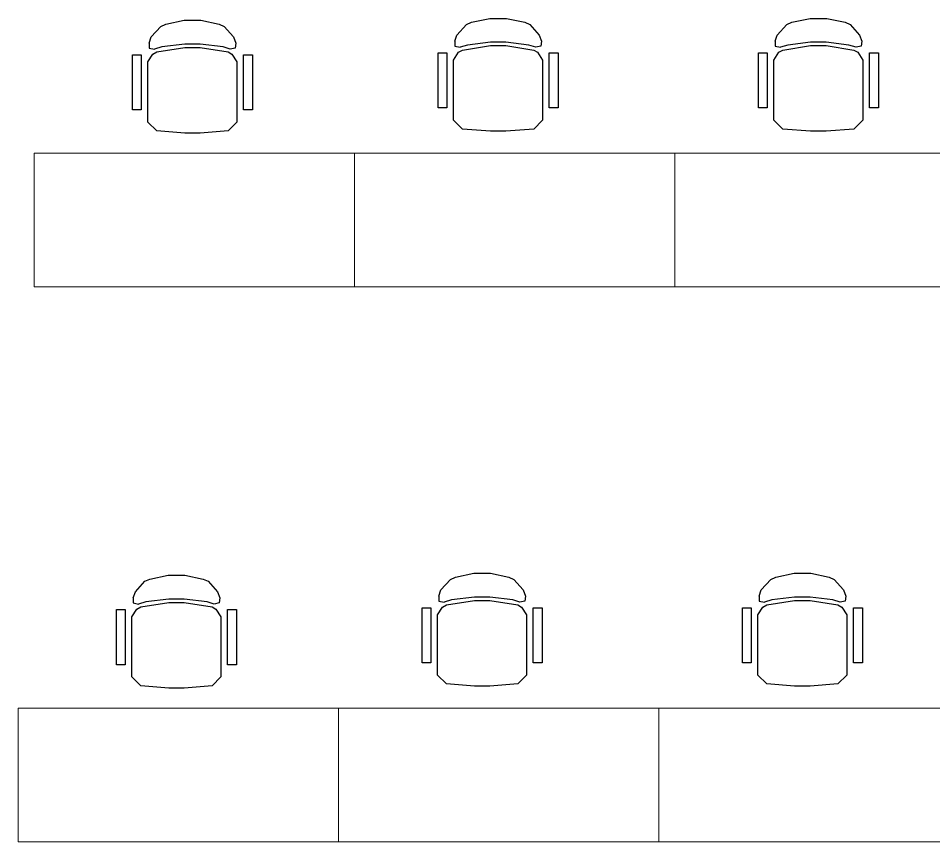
# Model space of a CAD drawing. Header units: inches. Extents: x -27 to 7514, y -484 to 2591.
# Drawn here: x 4492.3 to 4698.1, y 491.8 to 676.8 of the extents above; entities that cross this region are included whole.
import ezdxf

# ---------------------------------------------------------------- set-up
doc = ezdxf.new("R2010")
doc.units = ezdxf.units.IN
doc.header["$MEASUREMENT"] = 0
doc.layers.add('F-Ch', color=4, linetype='Continuous', lineweight=30)
doc.layers.add('F-FreeStand', color=211, linetype='Continuous', lineweight=20)

# ---------------------------------------------------------------- blocks, each defined once
blk = doc.blocks.new('T3072')
at = {"layer": 'F-FreeStand'}
blk.add_lwpolyline([(0, -30), (72, -30), (72, 0), (0, 0)], close=True, dxfattribs=at)
blk = doc.blocks.new('CH7')
at = {"linetype": 'Continuous'}
for p, q in [((0, 1.479), (0.521, 1.562)), ((0.521, 1.562), (0.812, 1.562)), ((0.812, 1.562), (1.333, 1.479)), ((-0.167, 1.292), (-0.073, 1.438)), ((-0.073, 1.438), (0, 1.479)), ((1.333, 1.479), (1.406, 1.438)), ((1.406, 1.438), (1.5, 1.292)), ((-0.167, 0.167), (-0.167, 1.292)), ((1.5, 1.292), (1.5, 0.167)), ((0, 0), (-0.167, 0.167)), ((0.521, -0.042), (0, 0)), ((1.333, 0), (0.812, -0.042)), ((1.5, 0.167), (1.333, 0)), ((0.812, -0.042), (0.521, -0.042))]:
    blk.add_line(p, q, dxfattribs=at)
for points in [[(-0.146, 1.646), (-0.104, 1.76), (0.073, 1.958), (0.167, 2), (0.51, 2.073), (0.823, 2.073), (1.167, 2), (1.26, 1.958), (1.438, 1.76), (1.479, 1.646)], [(-0.146, 1.646), (-0.146, 1.552), (-0.042, 1.531)], [(1.375, 1.531), (1.24, 1.573), (0.812, 1.625), (0.521, 1.625), (0.094, 1.573), (-0.042, 1.531)], [(1.479, 1.646), (1.469, 1.552), (1.375, 1.531)], [(-0.458, 0.438), (-0.458, 1.427), (-0.292, 1.427), (-0.292, 0.396), (-0.458, 0.396), (-0.458, 0.438)], [(1.625, 0.438), (1.625, 1.427), (1.792, 1.427), (1.792, 0.396), (1.625, 0.396), (1.625, 0.438)]]:
    blk.add_lwpolyline(points, dxfattribs=at)
blk = doc.blocks.new('CHDESK')
at = {"linetype": 'Continuous'}
blk.add_blockref('CH7', (0.458, -0.396), dxfattribs=at)

msp = doc.modelspace()

# ---------------------------------------------------------------- block references
at = {"layer": 'F-Ch', "xscale": 12, "yscale": 12, "zscale": 12}
for p in [(4517.96, 656.22), (4586.68, 656.64), (4658.68, 656.64), (4514.37, 531.54), (4514.37, 531.54), (4583.08, 531.96), (4583.08, 531.96), (4655.08, 531.96), (4655.08, 531.96)]:
    msp.add_blockref('CHDESK', p, dxfattribs=at)
at = {"layer": 'F-FreeStand'}
for p in [(4495.9, 646.46), (4567.9, 646.46), (4639.9, 646.46), (4492.31, 521.78), (4492.31, 521.78), (4564.31, 521.78), (4564.31, 521.78), (4636.31, 521.78), (4636.31, 521.78)]:
    msp.add_blockref('T3072', p, dxfattribs=at)

doc.saveas('drawing.dxf')
